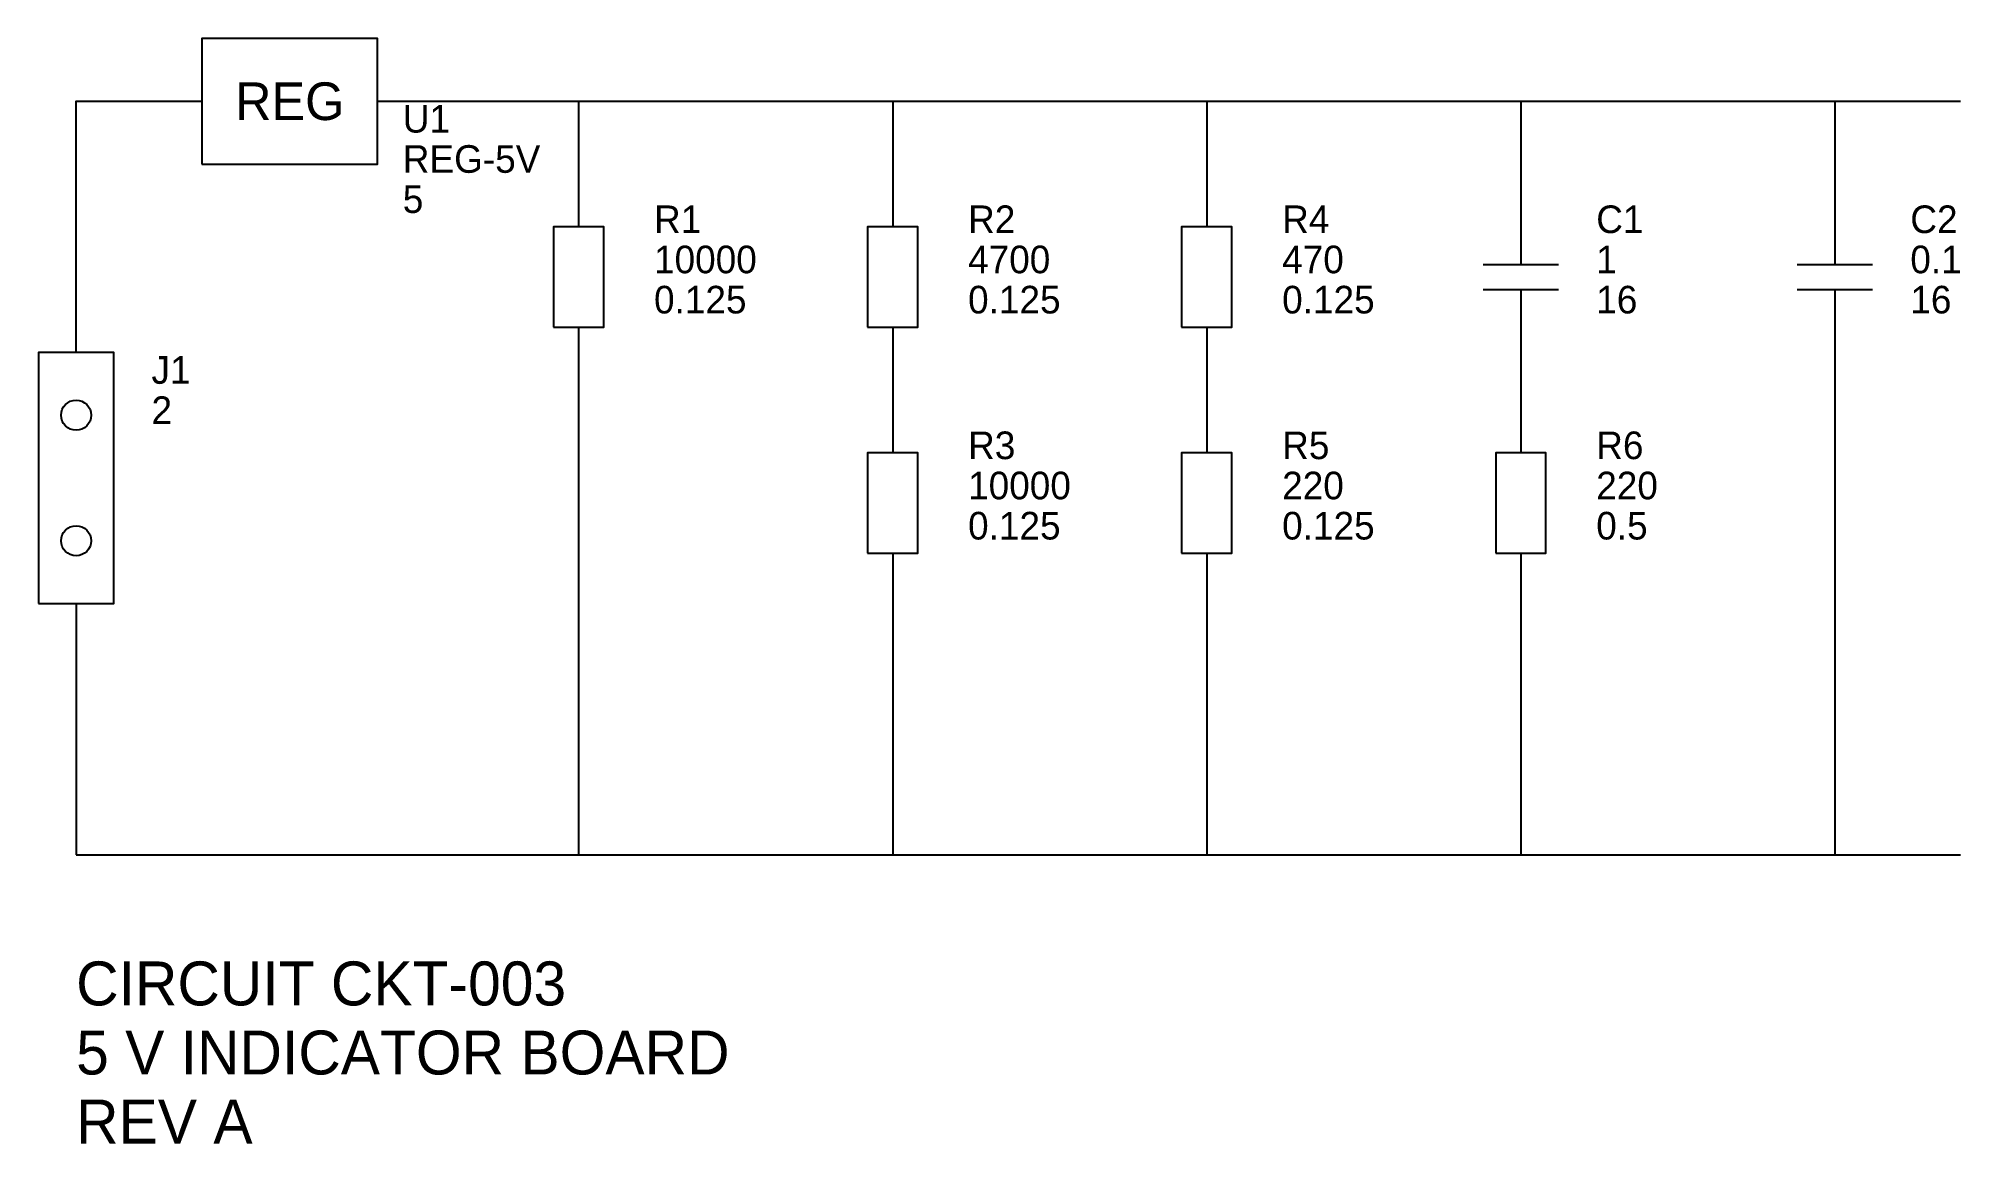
# Model space of a CAD drawing. Extents: x -3 to 150, y -23 to 65.
import ezdxf
from ezdxf.enums import TextEntityAlignment as Align

# ---------------------------------------------------------------- set-up
doc = ezdxf.new("R2010")
doc.units = 0
for name, color, linetype in [('ANNOTATION', 6, 'Continuous'), ('COMPONENTS', 7, 'Continuous'), ('TAGS', 8, 'Continuous'), ('WIRES', 5, 'Continuous')]:
    doc.layers.add(name, color=color, linetype=linetype)

# ---------------------------------------------------------------- blocks, each defined once
blk = doc.blocks.new('CONNECTOR')
blk.add_lwpolyline([(-3, -20), (3, -20), (3, 0), (-3, 0)], close=True)
for centre in [(0, -5), (0, -15)]:
    blk.add_circle(centre, 1.2)
at = {"layer": 'TAGS'}
for tag, p in [('TAG', (6, -2.5)), ('PINS', (6, -5.7))]:
    blk.add_attdef(tag, p, '', height=2.2, dxfattribs=at)
blk = doc.blocks.new('REGULATOR')
blk.add_lwpolyline([(0, -5), (14, -5), (14, 5), (0, 5)], close=True)
blk.add_text('REG', height=3).set_placement((7, 0), align=Align.MIDDLE_CENTER)
at = {"layer": 'TAGS'}
for tag, p in [('TAG', (16, -2.5)), ('PART', (16, -5.7)), ('VOUT_V', (16, -8.9))]:
    blk.add_attdef(tag, p, '', height=2.2, dxfattribs=at)
blk = doc.blocks.new('RESISTOR')
for p, q in [((0, 0), (0, -2)), ((0, -10), (0, -12))]:
    blk.add_line(p, q)
blk.add_lwpolyline([(-2, -10), (2, -10), (2, -2), (-2, -2)], close=True)
at = {"layer": 'TAGS'}
for tag, p in [('TAG', (6, -2.5)), ('VALUE_OHM', (6, -5.7)), ('POWER_W', (6, -8.9))]:
    blk.add_attdef(tag, p, '', height=2.2, dxfattribs=at)
blk = doc.blocks.new('CAPACITOR')
for p, q in [((0, 0), (0, -5)), ((-3, -5), (3, -5)), ((-3, -7), (3, -7)), ((0, -7), (0, -12))]:
    blk.add_line(p, q)
at = {"layer": 'TAGS'}
for tag, p in [('TAG', (6, -2.5)), ('VALUE_UF', (6, -5.7)), ('VOLTAGE_V', (6, -8.9))]:
    blk.add_attdef(tag, p, '', height=2.2, dxfattribs=at)

msp = doc.modelspace()

# ---------------------------------------------------------------- linework, layer by layer
at = {"layer": 'WIRES'}
for p, q in [((24, 60), (150, 60)), ((40, 60), (40, 52)), ((65, 60), (65, 52)), ((90, 60), (90, 52)), ((115, 60), (115, 52)), ((140, 60), (140, 52)), ((40, 40), (40, 0)), ((65, 40), (65, 34)), ((90, 40), (90, 34)), ((115, 40), (115, 34)), ((140, 40), (140, 0)), ((65, 22), (65, 0)), ((90, 22), (90, 0)), ((115, 22), (115, 0)), ((0, 20), (0, 0)), ((0, 0), (150, 0))]:
    msp.add_line(p, q, dxfattribs=at)
msp.add_lwpolyline([(0, 40), (0, 60), (10, 60)], dxfattribs=at)

# ---------------------------------------------------------------- block references
at = {"layer": 'COMPONENTS'}
for name, p, values in [('REGULATOR', (10, 60), {'TAG': 'U1', 'PART': 'REG-5V', 'VOUT_V': '5'}), ('RESISTOR', (40, 52), {'TAG': 'R1', 'VALUE_OHM': '10000', 'POWER_W': '0.125'}), ('RESISTOR', (65, 52), {'TAG': 'R2', 'VALUE_OHM': '4700', 'POWER_W': '0.125'}), ('RESISTOR', (90, 52), {'TAG': 'R4', 'VALUE_OHM': '470', 'POWER_W': '0.125'}), ('CAPACITOR', (115, 52), {'TAG': 'C1', 'VALUE_UF': '1', 'VOLTAGE_V': '16'}), ('CAPACITOR', (140, 52), {'TAG': 'C2', 'VALUE_UF': '0.1', 'VOLTAGE_V': '16'}), ('CONNECTOR', (0, 40), {'TAG': 'J1', 'PINS': '2'}), ('RESISTOR', (65, 34), {'TAG': 'R3', 'VALUE_OHM': '10000', 'POWER_W': '0.125'}), ('RESISTOR', (90, 34), {'TAG': 'R5', 'VALUE_OHM': '220', 'POWER_W': '0.125'}), ('RESISTOR', (115, 34), {'TAG': 'R6', 'VALUE_OHM': '220', 'POWER_W': '0.5'})]:
    msp.add_blockref(name, p, dxfattribs=at).add_auto_attribs(values)

# ---------------------------------------------------------------- texts
at = {"layer": 'ANNOTATION'}
for s, p in [('CIRCUIT CKT-003', (0, -12)), ('5 V INDICATOR BOARD', (0, -17.5)), ('REV A', (0, -23))]:
    msp.add_text(s, height=3.5, dxfattribs=at).set_placement(p)

doc.saveas('drawing.dxf')
